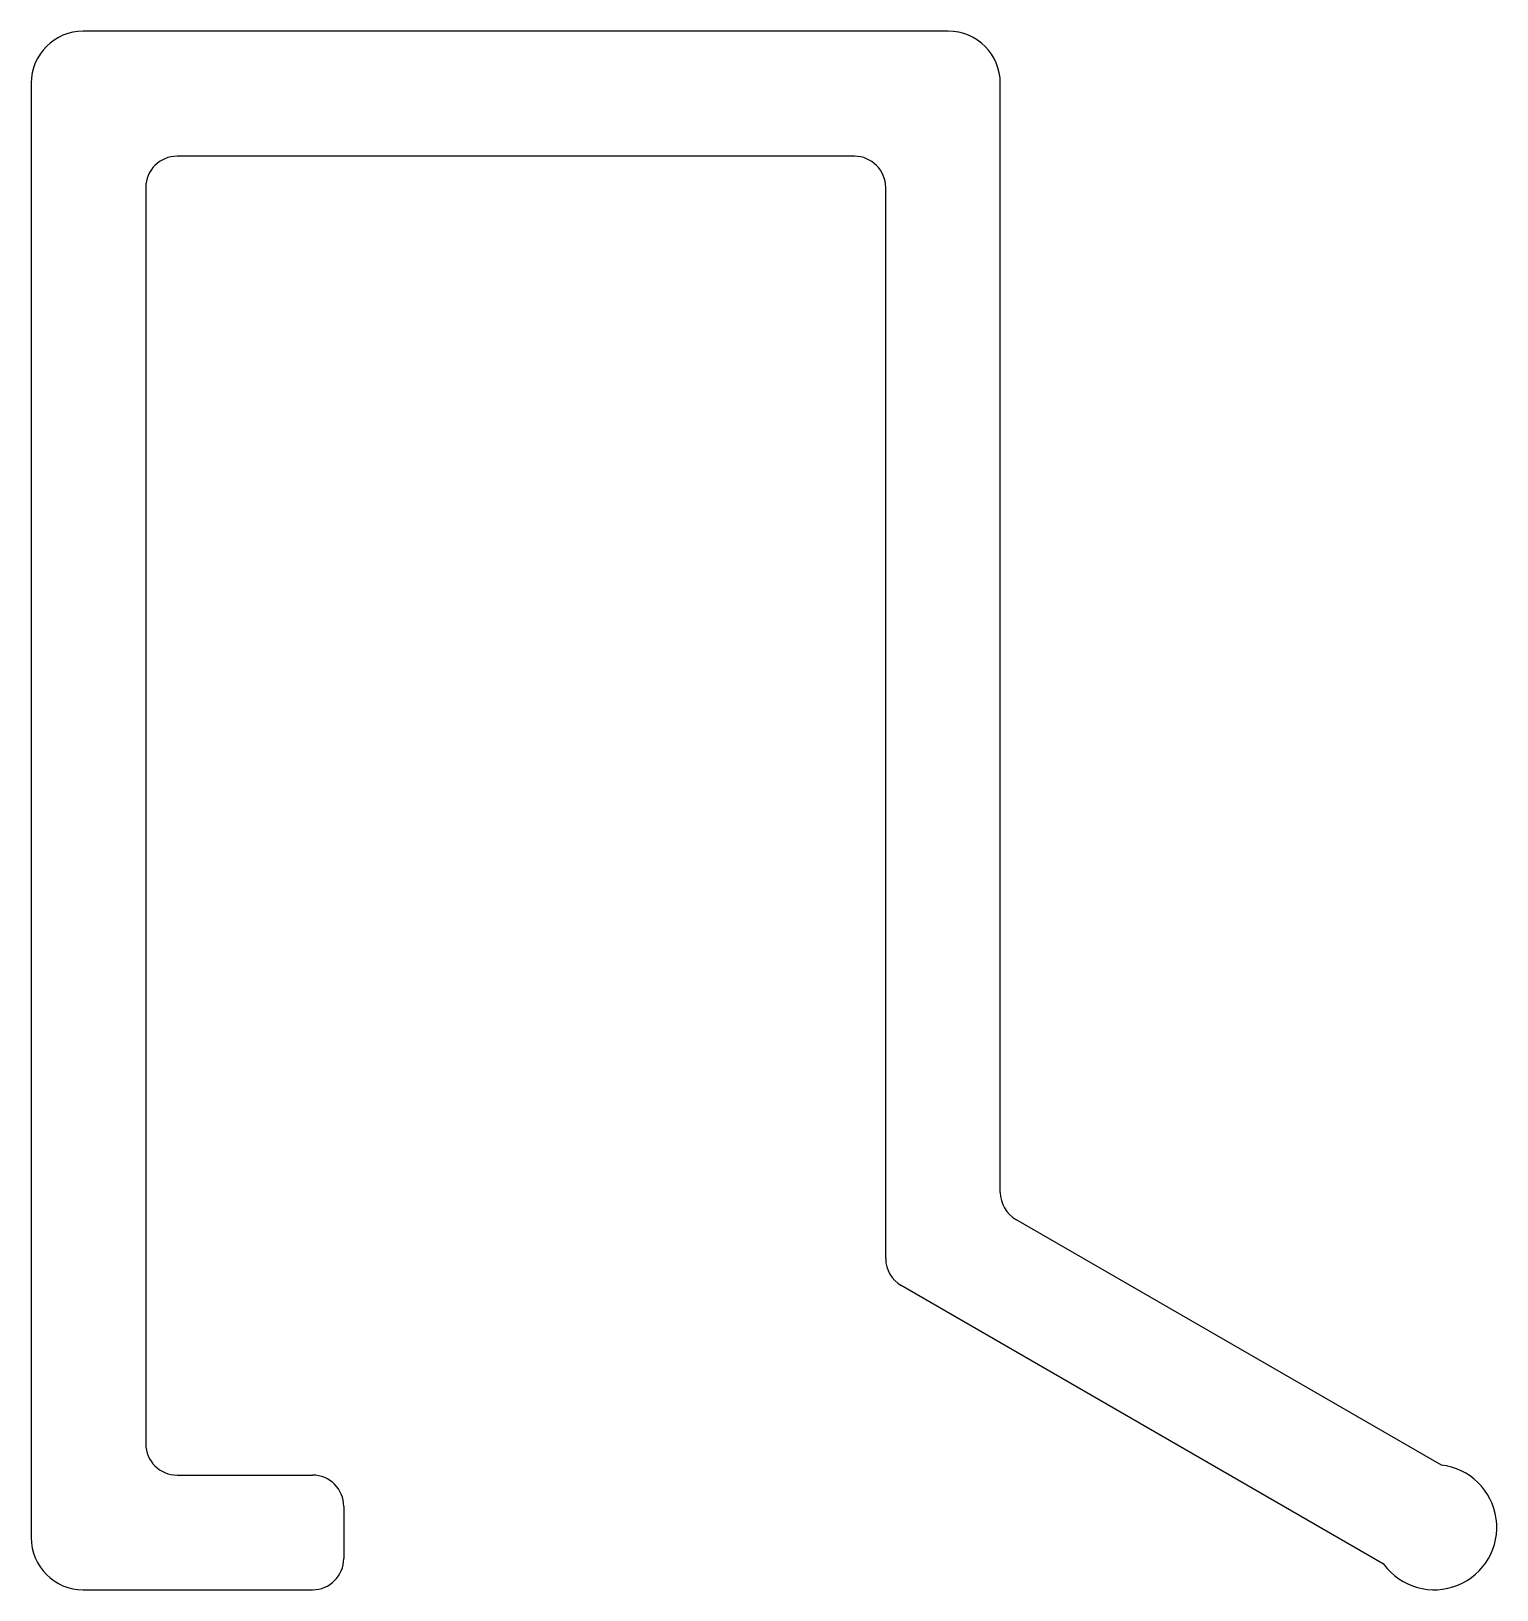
# Model space of a CAD drawing. Extents: x 360.2 to 374.2, y 596.4 to 611.3.
import ezdxf

# ---------------------------------------------------------------- set-up
doc = ezdxf.new("R2010")
doc.units = 0
doc.layers.get('0').update_dxf_attribs({"linetype": 'CONTINUOUS'})

msp = doc.modelspace()

# ---------------------------------------------------------------- linework, layer by layer
for p, q in [((368.984, 611.33), (360.684, 611.33)), ((360.184, 610.83), (360.184, 596.88)), ((369.484, 600.192), (369.484, 610.83)), ((368.084, 610.13), (361.584, 610.13)), ((361.284, 609.83), (361.284, 597.78)), ((368.384, 599.557), (368.384, 609.83)), ((373.716, 597.576), (369.634, 599.932)), ((373.166, 596.623), (368.534, 599.297)), ((361.584, 597.48), (362.884, 597.48)), ((363.184, 597.18), (363.184, 596.68)), ((360.684, 596.38), (362.884, 596.38))]:
    msp.add_line(p, q)
for centre, radius, start, end in [((360.684, 610.83), 0.5, 90, 180), ((368.984, 610.83), 0.5, 0, 90), ((361.584, 609.83), 0.3, 90, 180), ((368.084, 609.83), 0.3, 0, 90), ((369.784, 600.192), 0.3, 180, 240), ((368.684, 599.557), 0.3, 180, 240), ((361.584, 597.78), 0.3, 180, 270), ((373.648, 596.98), 0.6, 216.4435, 83.5565), ((362.884, 597.18), 0.3, 0, 90), ((360.684, 596.88), 0.5, 180, 270), ((362.884, 596.68), 0.3, 270, 0)]:
    msp.add_arc(centre, radius, start, end)

doc.saveas('drawing.dxf')
